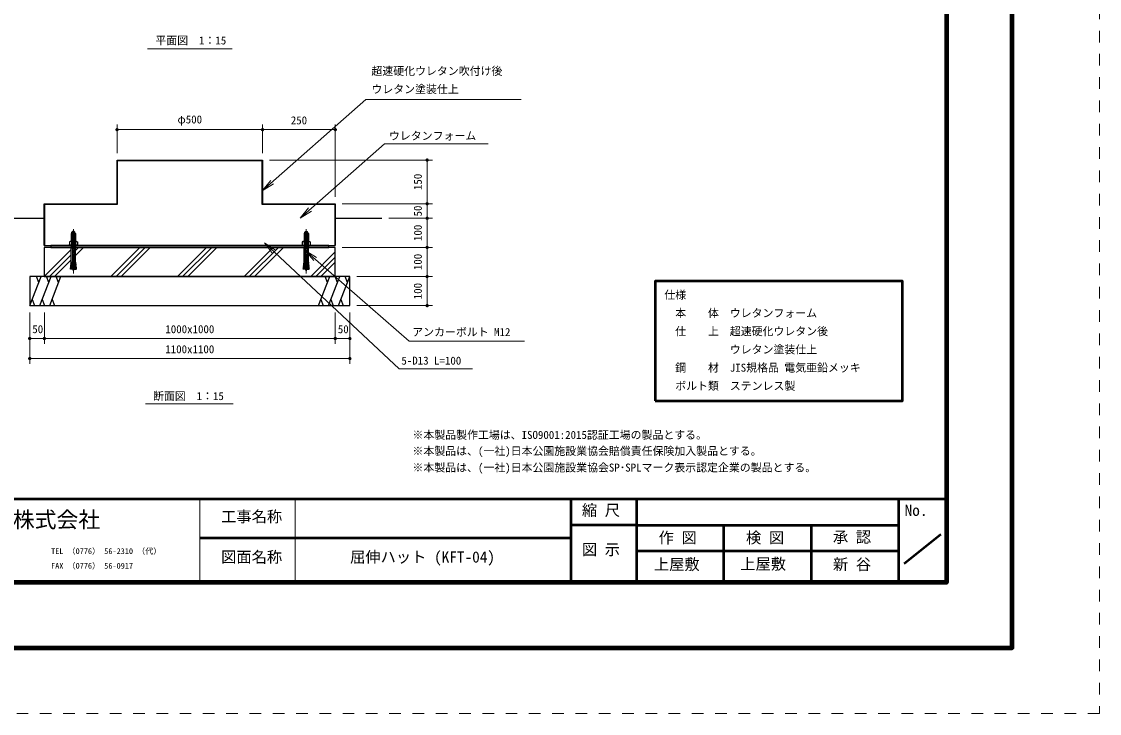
# Model space of a CAD drawing. Units: millimetres at full size, sheet at 1:15. Extents: x -300 to 6600, y -225 to 4680.
# Drawn here: x 2897 to 6600, y -225 to 2151 of the extents above; entities that cross this region are included whole.
import ezdxf
from ezdxf.enums import TextEntityAlignment as Align

# ---------------------------------------------------------------- set-up
doc = ezdxf.new("R2010")
doc.units = ezdxf.units.MM
doc.header["$LTSCALE"] = 15
doc.linetypes.add('USER1', pattern=[5.333334, 2.666667, -2.666667])
doc.linetypes.add('USER2', pattern=[1.2, 0.8, -0.1, 0.2, -0.1])
for name, color, linetype, lineweight in [('D-BMK\u3000構造物基準線(中心線等)', 2, 'USER2', 13), ('D-STR-DIM\u3000寸法線、寸法値', 7, 'Continuous', 13), ('D-STR-HTXT\u3000旗上げ', 7, 'Continuous', 13), ('D-STR\u3000構造物外形線', 1, 'Continuous', 25), ('D-TTL', 2, 'Continuous', 140), ('D-TTL-FRAM', 7, 'Continuous', 50), ('D-TTL-FRAM\u3000タイトル枠、凡例図枠', 2, 'Continuous', 50), ('D-TTL-TXT', 7, 'Continuous', 13), ('V-nasSTD', 3, 'Continuous', 140)]:
    doc.layers.add(name, color=color, linetype=linetype, lineweight=lineweight)
doc.layers.add('D-DOC\u3000文章(説明、指示、参照事項等)', color=7, linetype='Continuous')
doc.styles.add('ＭＳ ゴシック', font='')
doc.styles.get('ＭＳ ゴシック').set_extended_font_data('MS Gothic')

# ---------------------------------------------------------------- blocks, each defined once
blk = doc.blocks.new('filled_dot')
at = {"color": 0, "linetype": 'Continuous', "lineweight": -2, "const_width": 1.25}
blk.add_lwpolyline([(-0.625, 0, 1), (0.625, 0, 1)], format="xyb", close=True, dxfattribs=at)
blk = doc.blocks.new('open_arrow')
at = {"color": 0, "linetype": 'Continuous', "lineweight": -2}
blk.add_lwpolyline([(7.5, 1.25), (0, 0), (7.5, -1.25)], dxfattribs=at)

msp = doc.modelspace()

# ---------------------------------------------------------------- linework, layer by layer
at = {"layer": 'D-BMK\u3000構造物基準線(中心線等)'}
for p, q in [((3074.75, 1438.51), (3074.75, 1286.01)), ((3874.75, 1438.51), (3874.75, 1286.01))]:
    msp.add_line(p, q, dxfattribs=at)
at = {"layer": 'D-STR-DIM\u3000寸法線、寸法値'}
for p, q in [((3224.75, 1699.64), (3224.75, 1798.06)), ((3224.75, 1780.06), (3724.75, 1780.06)), ((3724.75, 1699.64), (3724.75, 1798.06)), ((3724.75, 1699.64), (3724.75, 1798.06)), ((3724.75, 1780.06), (3974.75, 1780.06)), ((3974.75, 1549.64), (3974.75, 1798.06)), ((3748.75, 1675.64), (4308.18, 1675.64)), ((4290.18, 1675.64), (4290.18, 1525.64)), ((3998.75, 1525.64), (4308.18, 1525.64)), ((3998.75, 1525.64), (4308.18, 1525.64)), ((4290.18, 1525.64), (4290.18, 1475.64)), ((4158.75, 1475.64), (4308.18, 1475.64)), ((4158.75, 1475.64), (4308.18, 1475.64)), ((4290.18, 1475.64), (4290.18, 1375.64)), ((3998.75, 1375.64), (4308.18, 1375.64)), ((3998.75, 1375.64), (4308.18, 1375.64)), ((4290.18, 1375.64), (4290.18, 1275.64)), ((4048.75, 1275.64), (4308.18, 1275.64)), ((4048.75, 1275.64), (4308.18, 1275.64)), ((4290.18, 1275.64), (4290.18, 1175.64)), ((2924.75, 1151.64), (2924.75, 1044.75)), ((2924.75, 1151.64), (2924.75, 975.89)), ((2975.09, 1151.64), (2975.09, 1044.75)), ((2975.09, 1151.64), (2975.09, 1044.75)), ((3974.75, 1151.64), (3974.75, 1044.75)), ((3974.75, 1151.64), (3974.75, 1044.75)), ((4024.75, 1151.64), (4024.75, 1044.75)), ((4024.75, 1151.64), (4024.75, 975.89)), ((4048.75, 1175.64), (4308.18, 1175.64)), ((2924.75, 1062.75), (2975.09, 1062.75)), ((2975.09, 1062.75), (3974.75, 1062.75)), ((3974.75, 1062.75), (4024.75, 1062.75)), ((2924.75, 993.89), (4024.75, 993.89))]:
    msp.add_line(p, q, dxfattribs=at)
at = {"layer": 'D-STR-HTXT\u3000旗上げ'}
for p, q in [((3329.02, 2057.45), (3620.48, 2057.45)), ((3322.48, 838.81), (3623.69, 838.81))]:
    msp.add_line(p, q, dxfattribs=at)
for points in [[(3723.95, 1569.64), (4079.39, 1883.61), (4085.39, 1883.61), (4612.81, 1883.61), (4375.21, 1883.61)], [(3854.04, 1475.64), (4144.24, 1731.35), (4150.24, 1731.35), (4499.59, 1731.35), (4340.46, 1731.35)], [(3731.25, 1391.52), (4193.96, 958.8), (4199.96, 958.8), (4446.31, 958.8), (4332.02, 958.8)], [(3871.62, 1365.44), (4228, 1054.06), (4234, 1054.06), (4625.04, 1054.06), (4449.55, 1054.06)]]:
    msp.add_lwpolyline(points, dxfattribs=at)
at = {"layer": 'D-STR\u3000構造物外形線'}
for p, q in [((2747.33, 1475.64), (2974.75, 1475.64)), ((3974.75, 1475.64), (4134.75, 1475.64)), ((3069.05, 1425.39), (3067.25, 1422.26)), ((3082.25, 1422.26), (3067.25, 1422.26)), ((3067.25, 1422.26), (3067.25, 1396.11)), ((3068.44, 1424.32), (3068.44, 1396.11)), ((3080.45, 1425.39), (3069.05, 1425.39)), ((3070.06, 1426.57), (3070.06, 1427.75)), ((3070.06, 1427.75), (3079.44, 1427.75)), ((3079.12, 1425.39), (3070.37, 1425.39)), ((3078.06, 1429.76), (3071.44, 1429.76)), ((3071.62, 1425.39), (3071.62, 1305.5)), ((3077.87, 1425.39), (3077.87, 1305.5)), ((3079.44, 1426.57), (3079.44, 1427.75)), ((3080.45, 1425.39), (3082.25, 1422.26)), ((3081.06, 1424.32), (3081.06, 1396.11)), ((3082.25, 1422.26), (3082.25, 1396.11)), ((3869.05, 1425.39), (3867.25, 1422.26)), ((3867.25, 1422.26), (3882.25, 1422.26)), ((3867.25, 1422.26), (3867.25, 1396.11)), ((3868.44, 1424.32), (3868.44, 1396.11)), ((3869.05, 1425.39), (3880.45, 1425.39)), ((3870.06, 1426.57), (3870.06, 1427.75)), ((3879.44, 1427.75), (3870.06, 1427.75)), ((3870.37, 1425.39), (3879.12, 1425.39)), ((3871.44, 1429.76), (3878.06, 1429.76)), ((3871.62, 1425.39), (3871.62, 1305.5)), ((3877.87, 1425.39), (3877.87, 1305.5)), ((3879.44, 1426.57), (3879.44, 1427.75)), ((3880.45, 1425.39), (3882.25, 1422.26)), ((3881.06, 1424.32), (3881.06, 1396.11)), ((3882.25, 1422.26), (3882.25, 1396.11)), ((2974.75, 1381.64), (3974.75, 1381.64)), ((3090.37, 1383.61), (3059.12, 1383.61)), ((3059.12, 1383.61), (3059.12, 1381.64)), ((3090.37, 1381.64), (3059.12, 1381.64)), ((3063.5, 1396.11), (3061.04, 1394.69)), ((3061.04, 1394.69), (3061.04, 1383.61)), ((3088.46, 1383.61), (3061.04, 1383.61)), ((3086, 1396.11), (3063.5, 1396.11)), ((3067.25, 1381.64), (3067.25, 1375.83)), ((3068.01, 1375.39), (3067.25, 1375.83)), ((3067.25, 1375.83), (3082.25, 1375.83)), ((3068.01, 1375.39), (3067.25, 1372.54)), ((3082.25, 1372.54), (3067.25, 1372.54)), ((3067.25, 1325.76), (3067.25, 1372.54)), ((3067.89, 1394.69), (3067.89, 1383.61)), ((3068.44, 1375.83), (3068.01, 1375.39)), ((3068.01, 1375.39), (3081.49, 1375.39)), ((3068.44, 1381.64), (3068.44, 1375.83)), ((3081.06, 1381.64), (3081.06, 1375.83)), ((3081.06, 1375.83), (3081.49, 1375.39)), ((3081.49, 1375.39), (3082.25, 1375.83)), ((3081.49, 1375.39), (3082.25, 1372.54)), ((3081.61, 1394.69), (3081.61, 1383.61)), ((3082.25, 1381.64), (3082.25, 1375.83)), ((3082.25, 1365.46), (3092.43, 1375.64)), ((3082.25, 1347.78), (3110.11, 1375.64)), ((3082.25, 1325.76), (3082.25, 1372.54)), ((3086, 1396.11), (3088.46, 1394.69)), ((3088.46, 1394.69), (3088.46, 1383.61)), ((3090.37, 1383.61), (3090.37, 1381.64)), ((3203.61, 1275.64), (3303.61, 1375.64)), ((3221.29, 1275.64), (3321.29, 1375.64)), ((3238.96, 1275.64), (3338.96, 1375.64)), ((3432.47, 1275.64), (3532.47, 1375.64)), ((3450.15, 1275.64), (3550.15, 1375.64)), ((3467.82, 1275.64), (3567.82, 1375.64)), ((3661.33, 1275.64), (3761.33, 1375.64)), ((3679, 1275.64), (3779, 1375.64)), ((3696.68, 1275.64), (3796.68, 1375.64)), ((3859.12, 1383.61), (3890.37, 1383.61)), ((3859.12, 1383.61), (3859.12, 1381.64)), ((3859.12, 1381.64), (3890.37, 1381.64)), ((3863.5, 1396.11), (3861.04, 1394.69)), ((3861.04, 1394.69), (3861.04, 1383.61)), ((3861.04, 1383.61), (3888.46, 1383.61)), ((3863.5, 1396.11), (3886, 1396.11)), ((3867.25, 1381.64), (3867.25, 1375.83)), ((3882.25, 1375.83), (3867.25, 1375.83)), ((3868.01, 1375.39), (3867.25, 1375.83)), ((3868.01, 1375.39), (3867.25, 1372.54)), ((3867.25, 1372.54), (3882.25, 1372.54)), ((3867.25, 1325.76), (3867.25, 1372.54)), ((3867.89, 1394.69), (3867.89, 1383.61)), ((3868.44, 1375.83), (3868.01, 1375.39)), ((3881.49, 1375.39), (3868.01, 1375.39)), ((3868.44, 1381.64), (3868.44, 1375.83)), ((3881.06, 1381.64), (3881.06, 1375.83)), ((3881.06, 1375.83), (3881.49, 1375.39)), ((3881.49, 1375.39), (3882.25, 1375.83)), ((3881.49, 1375.39), (3882.25, 1372.54)), ((3881.61, 1394.69), (3881.61, 1383.61)), ((3882.25, 1381.64), (3882.25, 1375.83)), ((3882.25, 1325.76), (3882.25, 1372.54)), ((3886, 1396.11), (3888.46, 1394.69)), ((3888.46, 1394.69), (3888.46, 1383.61)), ((3890.37, 1383.61), (3890.37, 1381.64)), ((2974.75, 1275.64), (3067.25, 1368.14)), ((2992.43, 1275.64), (3067.25, 1350.46)), ((3890.19, 1275.64), (3974.75, 1360.2)), ((3907.86, 1275.64), (3974.75, 1342.52)), ((3010.11, 1275.64), (3067.25, 1332.78)), ((3064.54, 1301.28), (3064.89, 1304.39)), ((3071.25, 1300.54), (3064.54, 1301.28)), ((3071.6, 1303.64), (3064.89, 1304.39)), ((3065.3, 1308.11), (3065.5, 1309.98)), ((3072.01, 1307.37), (3065.3, 1308.11)), ((3072.21, 1309.24), (3065.5, 1309.98)), ((3065.92, 1313.7), (3066.12, 1315.57)), ((3072.63, 1312.96), (3065.92, 1313.7)), ((3072.83, 1314.83), (3066.12, 1315.57)), ((3066.54, 1319.3), (3066.74, 1321.16)), ((3073.24, 1318.55), (3066.54, 1319.3)), ((3073.45, 1320.42), (3066.74, 1321.16)), ((3067.15, 1324.89), (3067.25, 1325.76)), ((3073.86, 1324.14), (3067.15, 1324.89)), ((3074, 1325.39), (3071.25, 1300.54)), ((3075.5, 1325.39), (3074, 1325.39)), ((3075.5, 1325.39), (3078.25, 1300.54)), ((3075.64, 1324.14), (3082.35, 1324.89)), ((3076.05, 1320.42), (3082.76, 1321.16)), ((3076.26, 1318.55), (3082.96, 1319.3)), ((3076.67, 1314.83), (3083.38, 1315.57)), ((3076.87, 1312.96), (3083.58, 1313.7)), ((3077.29, 1309.24), (3083.99, 1309.98)), ((3077.49, 1307.37), (3084.2, 1308.11)), ((3077.9, 1303.64), (3084.61, 1304.39)), ((3078.25, 1300.54), (3084.96, 1301.28)), ((3082.35, 1324.89), (3082.25, 1325.76)), ((3082.96, 1319.3), (3082.76, 1321.16)), ((3083.58, 1313.7), (3083.38, 1315.57)), ((3084.2, 1308.11), (3083.99, 1309.98)), ((3084.96, 1301.28), (3084.61, 1304.39)), ((3864.54, 1301.28), (3864.89, 1304.39)), ((3871.25, 1300.54), (3864.54, 1301.28)), ((3871.6, 1303.64), (3864.89, 1304.39)), ((3865.3, 1308.11), (3865.5, 1309.98)), ((3872.01, 1307.37), (3865.3, 1308.11)), ((3872.21, 1309.24), (3865.5, 1309.98)), ((3865.92, 1313.7), (3866.12, 1315.57)), ((3872.63, 1312.96), (3865.92, 1313.7)), ((3872.83, 1314.83), (3866.12, 1315.57)), ((3866.54, 1319.3), (3866.74, 1321.16)), ((3873.24, 1318.55), (3866.54, 1319.3)), ((3873.45, 1320.42), (3866.74, 1321.16)), ((3867.15, 1324.89), (3867.25, 1325.76)), ((3873.86, 1324.14), (3867.15, 1324.89)), ((3874, 1325.39), (3871.25, 1300.54)), ((3874, 1325.39), (3875.5, 1325.39)), ((3875.5, 1325.39), (3878.25, 1300.54)), ((3875.64, 1324.14), (3882.35, 1324.89)), ((3876.05, 1320.42), (3882.76, 1321.16)), ((3876.26, 1318.55), (3882.96, 1319.3)), ((3876.67, 1314.83), (3883.38, 1315.57)), ((3876.87, 1312.96), (3883.58, 1313.7)), ((3877.29, 1309.24), (3883.99, 1309.98)), ((3877.49, 1307.37), (3884.2, 1308.11)), ((3877.9, 1303.64), (3884.61, 1304.39)), ((3878.25, 1300.54), (3884.96, 1301.28)), ((3882.35, 1324.89), (3882.25, 1325.76)), ((3882.96, 1319.3), (3882.76, 1321.16)), ((3883.58, 1313.7), (3883.38, 1315.57)), ((3884.2, 1308.11), (3883.99, 1309.98)), ((3884.96, 1301.28), (3884.61, 1304.39)), ((3925.54, 1275.64), (3974.75, 1324.85)), ((2924.75, 1175.64), (2963.65, 1275.64)), ((2955.64, 1255.03), (2947.62, 1275.64)), ((2959.06, 1175.64), (2997.96, 1275.64)), ((2989.94, 1255.03), (2981.93, 1275.64)), ((2993.36, 1175.64), (3032.26, 1275.64)), ((3024.25, 1255.03), (3016.24, 1275.64)), ((3917.24, 1175.64), (3956.14, 1275.64)), ((3948.12, 1255.03), (3940.11, 1275.64)), ((3951.54, 1175.64), (3990.44, 1275.64)), ((3982.43, 1255.03), (3974.41, 1275.64)), ((3985.85, 1175.64), (4024.75, 1275.64)), ((4016.74, 1255.03), (4008.72, 1275.64)), ((2932.76, 1196.24), (2940.78, 1175.64)), ((2967.07, 1196.24), (2975.09, 1175.64)), ((3001.38, 1196.24), (3009.39, 1175.64)), ((3925.25, 1196.24), (3933.26, 1175.64)), ((3959.56, 1196.24), (3967.57, 1175.64)), ((3993.86, 1196.24), (4001.88, 1175.64))]:
    msp.add_line(p, q, dxfattribs=at)
for points in [[(2974.75, 1381.64), (2974.75, 1525.64), (3224.75, 1525.64), (3224.75, 1675.64), (3724.75, 1675.64), (3724.75, 1525.64), (3974.75, 1525.64), (3974.75, 1381.64)], [(2976.75, 1381.64), (2976.75, 1523.64), (3226.75, 1523.64), (3226.75, 1673.64), (3722.75, 1673.64), (3722.75, 1523.64), (3972.75, 1523.64), (3972.75, 1381.64)]]:
    msp.add_lwpolyline(points, dxfattribs=at)
for points in [[(2974.75, 1275.64), (3974.75, 1275.64), (3974.75, 1375.64), (2974.75, 1375.64)], [(2997.45, 1375.64), (3952.05, 1375.64), (3952.05, 1381.64), (2997.45, 1381.64)], [(2924.75, 1175.64), (4024.75, 1175.64), (4024.75, 1275.64), (2924.75, 1275.64)]]:
    msp.add_lwpolyline(points, close=True, dxfattribs=at)
for centre, radius, start, end in [((3074.75, 1426.01), 5, 131.40962, 159.63587), ((3072.93, 1426.7), 2.87, 182.51839, 207.08883), ((3074.75, 1426.01), 5, 20.36413, 48.59038), ((3076.57, 1426.7), 2.87, 332.91117, 357.48161), ((3874.75, 1426.01), 5, 131.40962, 159.63587), ((3872.93, 1426.7), 2.87, 182.51839, 207.08883), ((3874.75, 1426.01), 5, 20.36413, 48.59038), ((3876.57, 1426.7), 2.87, 332.91117, 357.48161), ((3064.47, 1391.27), 4.84, 44.9559, 89.96431), ((3074.75, 1378.86), 17.25, 66.5734, 113.4266), ((3085.03, 1391.27), 4.84, 90.03569, 135.0441), ((3864.47, 1391.27), 4.84, 44.9559, 89.96431), ((3874.75, 1378.86), 17.25, 66.5734, 113.4266), ((3885.03, 1391.27), 4.84, 90.03569, 135.0441), ((3061.85, 1306.61), 3.77, 323.82694, 23.55261), ((3062.46, 1312.2), 3.77, 323.82694, 23.55261), ((3063.08, 1317.79), 3.77, 323.82694, 23.55261), ((3063.7, 1323.38), 3.77, 323.82694, 23.55261), ((3091.62, 1305.5), 20, 180, 183.55302), ((3091.62, 1305.5), 20, 183.55302, 212.46174), ((3057.87, 1305.5), 20, 327.53826, 356.44698), ((3057.87, 1305.5), 20, 356.44698, 0), ((3085.8, 1323.38), 3.77, 156.44739, 216.17306), ((3086.42, 1317.79), 3.77, 156.44739, 216.17306), ((3087.03, 1312.2), 3.77, 156.44739, 216.17306), ((3087.65, 1306.61), 3.77, 156.44739, 216.17306), ((3861.85, 1306.61), 3.77, 323.82694, 23.55261), ((3862.46, 1312.2), 3.77, 323.82694, 23.55261), ((3863.08, 1317.79), 3.77, 323.82694, 23.55261), ((3863.7, 1323.38), 3.77, 323.82694, 23.55261), ((3891.62, 1305.5), 20, 180, 183.55302), ((3891.62, 1305.5), 20, 183.55302, 212.46174), ((3857.87, 1305.5), 20, 327.53826, 356.44698), ((3857.87, 1305.5), 20, 356.44698, 0), ((3885.8, 1323.38), 3.77, 156.44739, 216.17306), ((3886.42, 1317.79), 3.77, 156.44739, 216.17306), ((3887.03, 1312.2), 3.77, 156.44739, 216.17306), ((3887.65, 1306.61), 3.77, 156.44739, 216.17306)]:
    msp.add_arc(centre, radius, start, end, dxfattribs=at)
at = {"layer": 'D-TTL'}
msp.add_lwpolyline([(0, 0), (6300, 0), (6300, 4455), (0, 4455)], close=True, dxfattribs=at)
at = {"layer": 'D-TTL-FRAM'}
for p, q in [((225, 511.83), (6075, 511.83)), ((4784.42, 511.83), (4784.42, 225)), ((5009.42, 511.83), (5009.42, 225)), ((5909.42, 511.83), (5909.42, 225)), ((5009.42, 421.83), (4784.42, 421.83)), ((5009.42, 421.83), (5909.42, 421.83)), ((5309.42, 225), (5309.42, 421.83)), ((5609.42, 421.83), (5609.42, 225)), ((4784.42, 376.83), (3509.42, 376.83)), ((5928.99, 290.2), (6054.99, 391)), ((5909.42, 331.83), (5009.42, 331.83))]:
    msp.add_line(p, q, dxfattribs=at)
at = {"layer": 'D-TTL-FRAM\u3000タイトル枠、凡例図枠'}
msp.add_lwpolyline([(5073.31, 848.55), (5923.31, 848.55), (5923.31, 1259.42), (5073.31, 1259.42)], close=True, dxfattribs=at)
at = {"layer": 'D-TTL-TXT'}
for p, q in [((3509.42, 511.83), (3509.42, 225)), ((3836.97, 225), (3836.97, 511.83))]:
    msp.add_line(p, q, dxfattribs=at)
at = {"layer": 'V-nasSTD', "color": 5, "linetype": 'USER1', "lineweight": 13}
msp.add_lwpolyline([(-300, -225), (-300, 4680), (6600, 4680), (6600, -225)], close=True, dxfattribs=at)
at = {"layer": 'V-nasSTD'}
msp.add_lwpolyline([(225, 225), (225, 4230), (6075, 4230), (6075, 225)], close=True, dxfattribs=at)

# ---------------------------------------------------------------- block references
at = {"layer": 'D-STR-DIM\u3000寸法線、寸法値', "xscale": 4.5, "yscale": 4.5}
for p in [(3224.75, 1780.06), (3724.75, 1780.06), (2924.75, 1062.75), (2975.09, 1062.75), (3974.75, 1062.75), (2924.75, 993.89)]:
    msp.add_blockref('filled_dot', p, dxfattribs=at)
for p, rotation in [((3724.75, 1780.06), 180), ((3974.75, 1780.06), 180), ((4290.18, 1675.64), 270), ((4290.18, 1525.64), 90), ((4290.18, 1525.64), 270), ((4290.18, 1475.64), 90), ((4290.18, 1475.64), 270), ((4290.18, 1375.64), 90), ((4290.18, 1375.64), 270), ((4290.18, 1275.64), 90), ((4290.18, 1275.64), 270), ((4290.18, 1175.64), 90), ((2975.09, 1062.75), 180), ((3974.75, 1062.75), 180), ((4024.75, 1062.75), 180), ((4024.75, 993.89), 180)]:
    msp.add_blockref('filled_dot', p, dxfattribs=dict(at, rotation=rotation))
at = {"layer": 'D-STR-HTXT\u3000旗上げ', "xscale": 6, "yscale": 6}
for p, rotation in [((3723.95, 1569.64), 41.5), ((3854.04, 1475.64), 41.4), ((3731.25, 1391.52), 316.9), ((3871.62, 1365.44), 318.9)]:
    msp.add_blockref('open_arrow', p, dxfattribs=dict(at, rotation=rotation))

# ---------------------------------------------------------------- texts
at = {"layer": 'D-DOC\u3000文章(説明、指示、参照事項等)', "style": 'ＭＳ ゴシック'}
for s, p in [('仕様', (5105.07, 1190.49)), ('\u3000本\u3000\u3000体\u3000ウレタンフォーム', (5105.07, 1127.99)), ('\u3000仕\u3000\u3000上\u3000超速硬化ウレタン後', (5105.07, 1065.49)), ('\u3000\u3000\u3000\u3000\u3000\u3000ウレタン塗装仕上', (5105.07, 1002.99)), ('\u3000鋼\u3000\u3000材\u3000JIS規格品 電気亜鉛メッキ', (5105.07, 940.49)), ('\u3000ボルト類\u3000ステンレス製', (5105.07, 877.99)), ('※本製品製作工場は、ISO9001:2015認証工場の製品とする。', (4239.81, 709.65)), ('※本製品は、(一社)日本公園施設業協会賠償責任保険加入製品とする。', (4239.81, 654.32)), ('※本製品は、(一社)日本公園施設業協会SP･SPLマーク表示認定企業の製品とする。', (4239.81, 597.45))]:
    msp.add_text(s, height=27.49, dxfattribs=at).set_placement(p, align=Align.BOTTOM_LEFT)
at = {"layer": 'D-STR-DIM\u3000寸法線、寸法値', "style": 'ＭＳ ゴシック'}
for s, p in [('φ500', (3474.75, 1815.17)), ('250', (3849.75, 1812.12)), ('50', (2952.38, 1094.88)), ('1000x1000', (3474.92, 1094.82)), ('50', (4002.01, 1094.71)), ('1100x1100', (3474.75, 1025.95))]:
    msp.add_text(s, height=27.49, dxfattribs=at).set_placement(p, align=Align.MIDDLE_CENTER)
for s, p in [('150', (4258.11, 1600.64)), ('50', (4258.11, 1500.64)), ('100', (4258.11, 1425.64)), ('100', (4258.11, 1325.64)), ('100', (4258.11, 1225.64))]:
    msp.add_text(s, height=27.49, rotation=90, dxfattribs=at).set_placement(p, align=Align.MIDDLE_CENTER)
at = {"layer": 'D-STR-HTXT\u3000旗上げ', "style": 'ＭＳ ゴシック'}
for s, p in [('平面図\u30001：15', (3478.25, 2086.55)), ('断面図\u30001：15', (3470.01, 865.01))]:
    msp.add_text(s, height=27.49, dxfattribs=at).set_placement(p, align=Align.MIDDLE_CENTER)
for s, p in [('超速硬化ウレタン吹付け後', (4098.71, 1959.42)), ('ウレタン塗装仕上', (4098.71, 1896.92)), ('ウレタンフォーム', (4158.98, 1736.89)), ('アンカーボルト M12', (4239.02, 1062.97)), ('5-D13 L=100', (4201.74, 964.79))]:
    msp.add_text(s, height=27.49, dxfattribs=at).set_placement(p, align=Align.BOTTOM_LEFT)
at = {"layer": 'D-TTL-TXT', "style": 'ＭＳ ゴシック'}
for s, height, p in [('縮 尺', 38.49, (4821.85, 441.98)), ('No.', 38.49, (5930.73, 441.98)), ('上屋敷工業株式会社', 54.99, (2491.7, 396.61)), ('工事名称', 38.49, (3582.12, 420.46)), ('作 図', 38.49, (5085.46, 347.83)), ('検 図', 38.49, (5385.68, 347.83)), ('承 認', 38.49, (5684.35, 350.08)), ('TEL （0776） 56-2310 （代）', 19.79, (2998.2, 316.48)), ('図面名称', 38.49, (3582.12, 281.55)), ('屈伸ハット (KFT-04)', 38.49, (4025.27, 281.55)), ('図 示', 38.49, (4821.85, 307.31)), ('上屋敷', 38.49, (5069.24, 256.31)), ('上屋敷', 38.49, (5365.88, 257.64)), ('新 谷', 38.49, (5684.35, 256.31)), ('FAX （0776） 56-0917', 19.79, (2998.2, 266.11))]:
    msp.add_text(s, height=height, dxfattribs=at).set_placement(p, align=Align.BOTTOM_LEFT)

doc.saveas('drawing.dxf')
